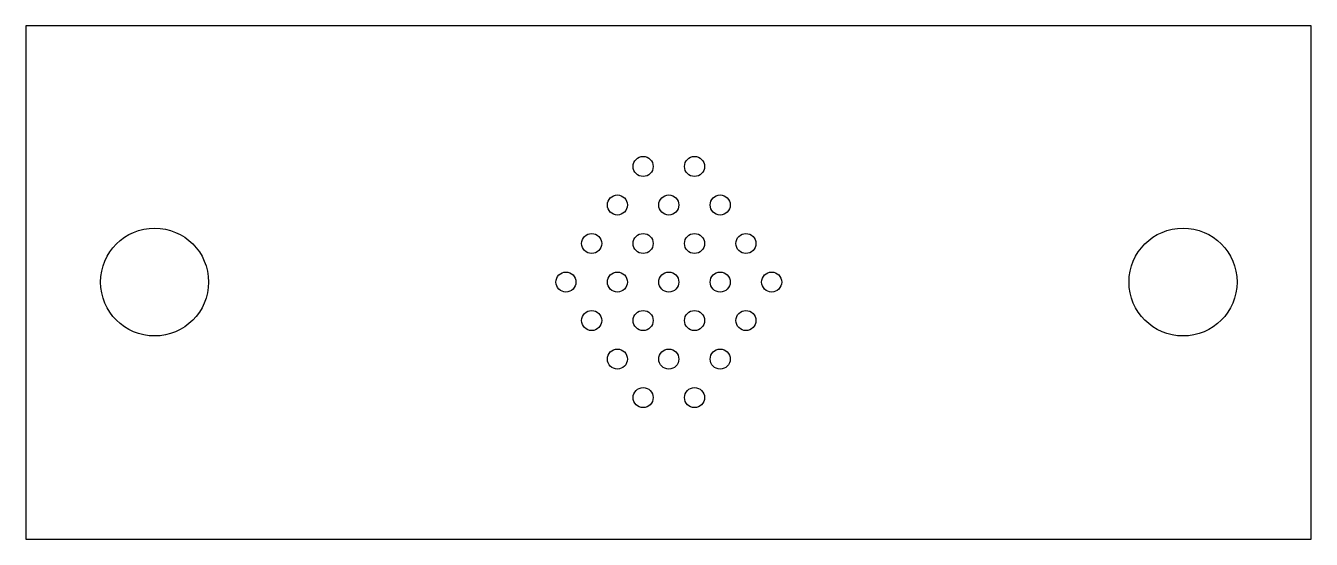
# Model space of a CAD drawing. Extents: x 0 to 50, y 0 to 20.
import ezdxf

# ---------------------------------------------------------------- set-up
doc = ezdxf.new("R2010")
doc.units = 0
doc.header["$MEASUREMENT"] = 0
doc.layers.get('0').update_dxf_attribs({"linetype": 'CONTINUOUS'})

# ---------------------------------------------------------------- blocks, each defined once
blk = doc.blocks.new('SKETCH')
at = {"color": 7}
blk.add_lwpolyline([(-0.012086, -0.01811), (49.987914, -0.01811), (49.987914, 19.98189), (-0.012086, 19.98189)], close=True, dxfattribs=at)
for centre, radius in [((24, 14.5), 0.39), ((26, 14.5), 0.39), ((23, 13), 0.39), ((25, 13), 0.39), ((27, 13), 0.39), ((5, 10), 2.1), ((45, 10), 2.1), ((22, 11.5), 0.39), ((24, 11.5), 0.39), ((26, 11.5), 0.39), ((28, 11.5), 0.39), ((21, 10), 0.39), ((23, 10), 0.39), ((25, 10), 0.39), ((27, 10), 0.39), ((29, 10), 0.39), ((22, 8.5), 0.39), ((24, 8.5), 0.39), ((26, 8.5), 0.39), ((28, 8.5), 0.39), ((23, 7), 0.39), ((25, 7), 0.39), ((27, 7), 0.39), ((24, 5.5), 0.39), ((26, 5.5), 0.39)]:
    blk.add_circle(centre, radius, dxfattribs=at)

msp = doc.modelspace()

# ---------------------------------------------------------------- block references
at = {"color": 7}
msp.add_blockref('SKETCH', (0, 0), dxfattribs=at)

doc.saveas('drawing.dxf')
